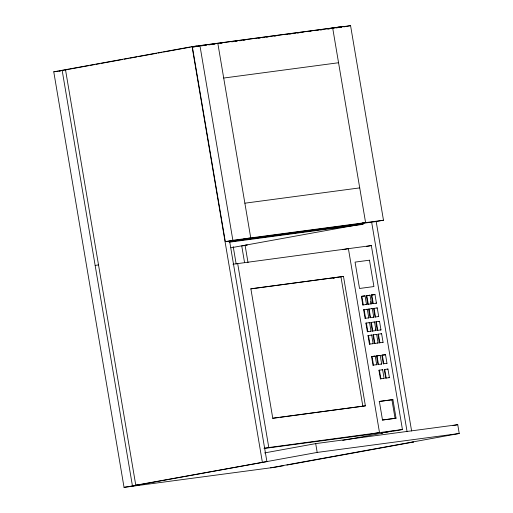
<?xml version="1.0" encoding="UTF-8"?>
<svg xmlns="http://www.w3.org/2000/svg" width="513" height="513" viewBox="0 0 513 513"><rect width="100%" height="100%" fill="white"/><g stroke="black" fill="none" stroke-linecap="round" stroke-linejoin="round"><path stroke-width="0.77" d="M283.548 465.695L275.167 467.221L124.043 487.35L53.762 71.807L192.074 46.632L343.191 26.503L337.689 27.503M60.579 70.788L59.059 71.063L60.675 70.884M62.105 70.505L69.358 69.191M70.031 69.069L88.896 65.632M90.468 65.343L94.398 64.632M95.976 64.343L99.907 63.631M101.478 63.343L122.703 59.476M124.274 59.194L128.205 58.476M129.783 58.193L136.856 56.905M138.427 56.616L156.51 53.326M158.081 53.038L162.012 52.326M163.589 52.037L190.317 47.17M191.888 46.888L196.607 46.029M192.407 47.087L199.955 45.715L350.571 25.65L383.48 220.224L375.933 221.597L225.316 241.661L192.407 47.087L199.403 46.157M211.798 44.432L217.833 43.329L250.742 237.904L243.2 239.276M327.403 28.991L332.687 28.029L365.596 222.604L358.048 223.976M330.795 28.536L332.373 28.247M333.944 27.965L338.657 27.106M343.781 26.888L350.571 25.65M225.316 241.661L232.864 240.289L383.48 220.224M95.155 265.465L98.509 264.855M359.728 224.463L230.978 247.779M243.13 245.753L246.484 245.143M362.537 224.457L362.954 224.38L362.697 222.866M232.96 264.233L371.335 245.573L402.442 429.516L393.798 431.093M342.921 249.626L348.398 248.632L379.505 432.574L368.558 434.562L264.144 448.477M366.615 246.432L371.335 245.573M333.091 278.328L334.668 278.04M337.028 277.61L338.606 277.321M250.716 288.915L343.492 276.436L365.384 405.854L280.521 417.281M366.506 304.466L362.819 304.978L361.37 296.379L365.051 295.866L366.506 304.466L366.013 304.555M365.051 295.866L361.37 296.379M371.476 303.805L367.789 304.318L366.333 295.719L370.02 295.206L371.476 303.805L370.982 303.895L370.585 301.548M370.02 295.206L366.333 295.719M376.439 303.145L372.759 303.658L371.303 295.058L374.99 294.545L376.439 303.145L375.952 303.234M374.99 294.545L371.303 295.058M362.819 304.978L363.313 304.889L361.857 296.29M367.789 304.318L368.283 304.228L366.827 295.629M372.759 303.658L373.246 303.568L371.797 294.969M363.627 309.762L364.121 309.672L365.577 318.272L365.083 318.361L363.627 309.762L367.314 309.243L368.77 317.842L368.276 317.932M366.821 309.333L367.314 309.243M368.597 309.095L369.091 309.006L370.546 317.611L370.053 317.701L368.597 309.095L372.284 308.582L373.74 317.181L373.246 317.271M371.79 308.672L372.284 308.582M373.567 308.435L374.06 308.345L375.51 316.944L375.022 317.034L373.567 308.435L377.247 307.922L378.703 316.521L378.216 316.611M376.76 308.012L377.247 307.922M365.891 323.139L366.385 323.049L367.84 331.648L367.346 331.738L365.891 323.139L369.578 322.626L371.034 331.225L370.54 331.315M369.084 322.715L369.578 322.626M370.861 322.478L371.354 322.388L372.81 330.988L372.316 331.077L370.861 322.478L374.548 321.959L376.003 330.564L375.51 330.654L375.247 329.09M374.054 322.049L374.548 321.959M375.83 321.818L376.318 321.728L377.773 330.327L377.279 330.417L375.83 321.818L379.511 321.298L380.967 329.897L380.473 329.987M379.024 321.388L379.511 321.298M367.994 335.56L368.488 335.47L369.944 344.069L369.45 344.159L367.994 335.56L371.681 335.047L373.137 343.646L372.643 343.736M371.188 335.136L371.681 335.047M372.964 334.899L373.451 334.809L374.907 343.409L374.413 343.498L372.964 334.899L376.645 334.386L378.1 342.985L377.606 343.075M376.157 334.476L376.645 334.386M377.927 334.239L378.421 334.149L379.876 342.748L379.383 342.838L377.927 334.239L381.614 333.719L383.07 342.325L382.576 342.415M381.121 333.809L381.614 333.719M376.689 364.672L373.002 365.185L371.547 356.586L375.234 356.067L376.689 364.672L376.196 364.762M375.234 356.067L371.547 356.586M381.659 364.006L377.972 364.525L376.516 355.926L380.204 355.406L381.659 364.006L381.165 364.095M380.204 355.406L376.516 355.926M386.982 363.3L383.294 363.813L381.839 355.214L385.526 354.701L386.982 363.3L386.488 363.39M385.526 354.701L381.839 355.214M373.002 365.185L373.496 365.096L372.04 356.497M377.972 364.525L378.466 364.435L377.01 355.836M383.294 363.813L383.788 363.723L382.332 355.124M378.94 370.258L379.434 370.168L380.89 378.767L380.396 378.857L378.94 370.258L382.627 369.745L384.083 378.344L383.589 378.434M382.134 369.835L382.627 369.745M384.263 369.546L384.756 369.456L386.212 378.062L385.718 378.145L384.263 369.546L387.95 369.033L389.405 377.632L388.912 377.722M387.456 369.123L387.95 369.033M379.126 401.506L392.913 399.621L396.055 418.198L382.268 420.083M264.067 448.182L402.442 429.516M264.618 452.915L315.7 443.617L457.75 424.693L459.238 433.498L270.633 467.824M342.722 440.385L382.801 433.094M453.037 425.553L457.75 424.693M124.043 487.35L136.958 485.221M65.497 69.672L135.778 485.215L266.888 461.572L229.612 241.161M128.577 486.747L317.188 452.421L459.238 433.498M286.902 465.079L413.478 442.046L408.944 442.648M389.739 431.69L391.169 431.439M386.526 432.228L388.155 431.965M383.589 432.683L384.974 432.478M200.961 45.946L202.513 45.74M204.847 45.433L206.406 45.221M208.733 44.913L210.292 44.708M212.664 44.387L214.248 44.176M220.59 43.336L222.174 43.124M231.677 41.854L233.261 41.643M235.634 41.329L237.224 41.117M239.597 40.803L241.181 40.591M243.56 40.27L245.143 40.065M258.61 38.27L260.194 38.058M262.566 37.744L264.15 37.532M266.529 37.212L268.113 37M274.449 36.16L276.032 35.948M286.331 34.576L287.915 34.365M289.499 34.153L291.083 33.941M293.462 33.627L295.046 33.416M297.418 33.101L299.002 32.89M301.381 32.569L302.965 32.357M309.301 31.517L310.884 31.306M316.431 30.568L318.015 30.357M320.388 30.036L321.972 29.825M328.249 28.991L329.808 28.786M332.142 28.471L333.694 28.266M336.028 27.952L337.58 27.747M339.914 27.439L341.472 27.227M65.292 69.858L66.677 69.678M53.762 71.807L58.296 71.204M223.706 78.04L338.554 62.74M244.874 203.193L359.722 187.893M229.548 241.649L362.871 223.892M229.208 242.213L362.954 224.38M245.099 245.323L247.362 245.022M243.252 245.733L241.745 245.939L244.547 262.521M343.492 276.436L250.863 288.774L272.756 418.191L365.384 405.854M365.083 318.361L368.77 317.842M370.053 317.701L373.74 317.181M375.022 317.034L378.703 316.521M367.346 331.738L371.034 331.225M372.316 331.077L376.003 330.564M377.279 330.417L380.967 329.897M369.45 344.159L373.137 343.646M374.413 343.498L378.1 342.985M379.383 342.838L383.07 342.325M380.396 378.857L384.083 378.344M385.718 378.145L389.405 377.632M392.913 399.621L379.357 401.429L382.499 420L396.055 418.198M272.602 418.339L278.937 417.492M135.778 485.215L140.312 484.612M282.368 465.689L283.753 465.503M382.474 432.844L381.332 432.959L393.721 430.882M376.196 221.635L411.606 430.984M371.662 222.238L407.072 431.587M391.926 399.8L395.068 418.377M340.965 276.892L362.858 406.315M315.7 443.617L317.188 452.421M245.086 245.272L248.029 262.656M237.647 263.381L268.761 447.323M199.955 45.715L232.864 240.289M233.216 246.618L236.16 264.003M192.074 46.632L262.355 462.175M62.144 70.281L132.425 485.824M369.463 260.194L355.067 262.111L359.523 288.473L373.926 286.555L369.463 260.194"/></g></svg>
